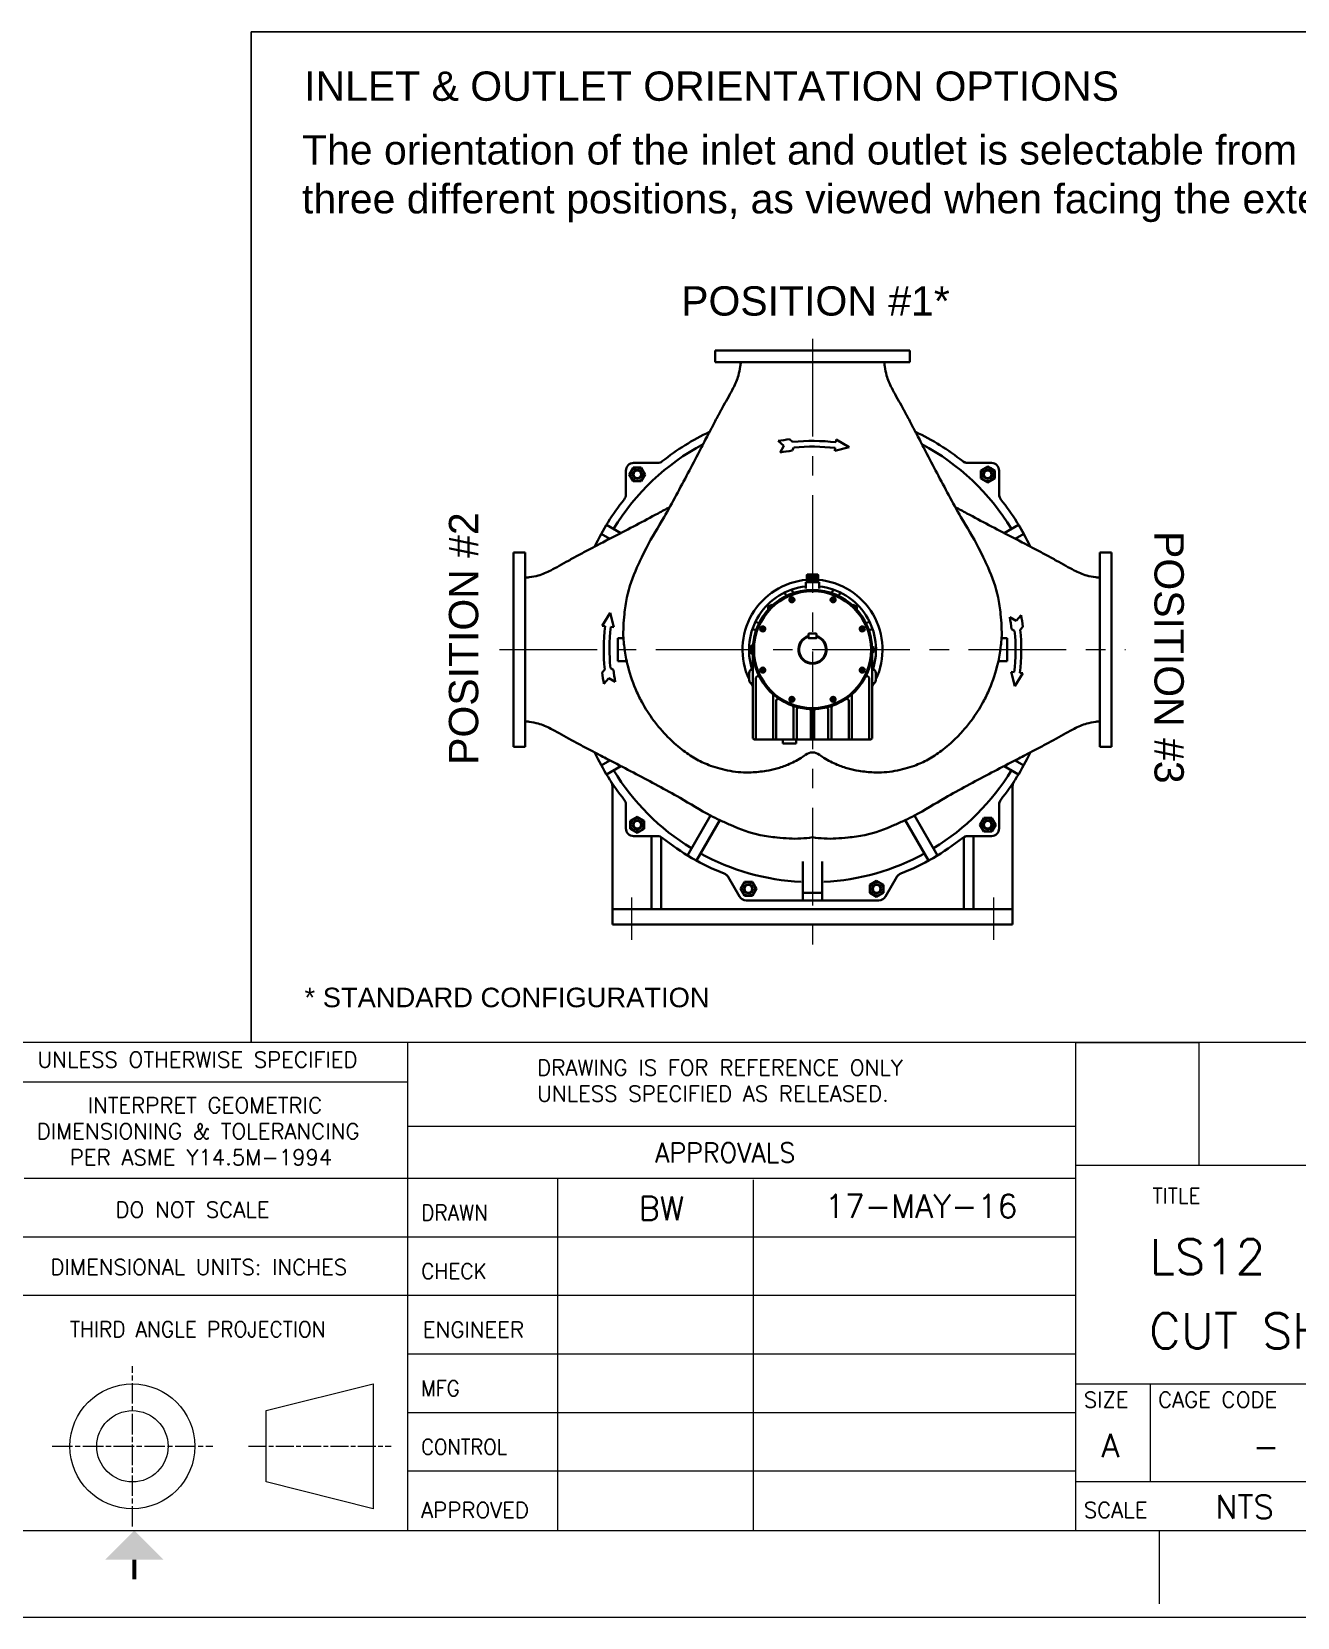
# Model space of a CAD drawing. Header units: inches. Extents: x 452 to 872, y 136 to 456.
# Drawn here: x 652.7 to 782.1, y 136.1 to 298.4 of the extents above; entities that cross this region are included whole.
import ezdxf
from ezdxf.enums import TextEntityAlignment as Align

# ---------------------------------------------------------------- set-up
doc = ezdxf.new("R2010")
doc.units = ezdxf.units.IN
doc.header["$MEASUREMENT"] = 0
doc.linetypes.add('CHAIN', pattern=[0.7087, 0.4724, -0.0591, 0.1181, -0.0591])
doc.linetypes.add('点画线', pattern=[16, 10, -2, 2, -2])
doc.layers.add('Title Block', color=7, linetype='Continuous')
doc.layers.add('TXT', color=7, linetype='Continuous')
doc.layers.add('中心线层', color=1, linetype='点画线', lineweight=18)
doc.layers.add('粗实线层', color=7, linetype='Continuous', lineweight=35)
doc.styles.add('ACANSTS', font='romans.shx', dxfattribs={"height": 1})
doc.styles.add('Roman', font='romans')
doc.styles.get("Standard").update_dxf_attribs({"font": 'arial.ttf'})

# ---------------------------------------------------------------- blocks, each defined once
blk = doc.blocks.new('LONE STAR BLOWER TITLE BLOCK (SIZE A)')
at = {"lineweight": 15}
for p, q in [((17.3, 2.6037), (17.3, 3.3125)), ((17.3, 3.3125), (18.0087, 3.3125)), ((18.0087, 2.6037), (18.0087, 3.3125)), ((18.0087, 2.6037), (17.3, 2.6037))]:
    blk.add_line(p, q, dxfattribs=at)
at = {"layer": 'Title Block', "lineweight": 15}
for p, q in [((23.125, 3.3125), (7.9451, 3.3125)), ((23.125, 3.3125), (9.0934, 3.3125)), ((13.4489, 3.3125), (13.4489, 0.5)), ((17.3, 0.5), (17.3, 3.3125)), ((13.4489, 3.0833), (7.9451, 3.0833)), ((17.3, 2.8291), (13.4489, 2.8291)), ((23.125, 2.6037), (17.3, 2.6037)), ((17.3, 2.5291), (11.2399, 2.5291)), ((14.316, 0.5), (14.316, 2.525)), ((15.4415, 0.4959), (15.4415, 2.5209)), ((17.3, 2.1916), (7.9451, 2.1916)), ((17.3, 1.8541), (7.9451, 1.8541)), ((17.3, 1.5166), (13.4489, 1.5166)), ((12.6353, 1.1911), (13.2521, 1.3453)), ((13.2521, 1.3453), (13.2521, 0.6257)), ((23.125, 1.3438), (17.3, 1.3438)), ((17.7275, 1.3438), (17.7275, 0.7813)), ((12.6353, 0.7799), (12.6353, 1.1911)), ((17.3, 1.1791), (13.4489, 1.1791)), ((17.3, 0.8416), (13.4489, 0.8416)), ((13.2521, 0.6257), (12.6353, 0.7799)), ((23.125, 0.7813), (17.3, 0.7813)), ((0.5, 0.5), (23.125, 0.5)), ((15.025, 0.5), (23.125, 0.5)), ((17.7812, 0.0781), (17.7812, 0.5)), ((0, 0), (23.625, 0))]:
    blk.add_line(p, q, dxfattribs=at)
at = {"layer": 'Title Block', "linetype": 'CHAIN', "lineweight": 15, "ltscale": 0.249886}
for p, q in [((11.8643, 0.5229), (11.8643, 1.4481)), ((11.4017, 0.9855), (12.3269, 0.9855))]:
    blk.add_line(p, q, dxfattribs=at)
at = {"layer": 'Title Block', "linetype": 'CHAIN', "lineweight": 15, "ltscale": 0.22211}
blk.add_line((12.5325, 0.9855), (13.3549, 0.9855), dxfattribs=at)
at = {"layer": 'Title Block', "lineweight": 15, "const_width": 0.0225}
blk.add_lwpolyline([(11.875, 0.2188), (11.875, 0.3313)], dxfattribs=at)
at = {"layer": 'Title Block', "lineweight": 15}
for radius in [0.3598, 0.2056]:
    blk.add_circle((11.8643, 0.9855), radius, dxfattribs=at)
blk.add_solid([(11.7063, 0.3313), (12.0437, 0.3313), (11.875, 0.5)], dxfattribs=at)
at = {"layer": 'Title Block', "lineweight": 15, "style": 'ACANSTS'}
for s, height, width, p in [('APPROVALS', 0.1125, 0.951562, (14.8753, 2.6211)), ('TITLE', 0.09, 0.942857, (17.7413, 2.384)), ('DRAWN', 0.09, 0.942857, (13.528, 2.2873)), ('THIRD ANGLE PROJECTION', 0.09, 0.942857, (11.5047, 1.6154))]:
    blk.add_text(s, height=height, dxfattribs=dict(at, width=width)).set_placement(p)
for s, width, p in [('CHECK', 0.942857, (13.528, 1.9948)), ('MFG', 0.90932, (13.528, 1.3198)), ('CONTROL', 0.90932, (13.528, 0.9823))]:
    blk.add_text(s, height=0.09, dxfattribs=dict(at, width=width)).set_placement(p, align=Align.MIDDLE_LEFT)
for s, p in [('ENGINEER', (13.5379, 1.658)), ('APPROVED', (13.528, 0.6176)), ('SCALE', (17.345, 0.6181))]:
    blk.add_text(s, height=0.09, dxfattribs=at).set_placement(p, align=Align.MIDDLE_LEFT)
for s, height, p in [('SIZE', 0.09, (17.345, 1.2088)), ('CAGE CODE', 0.09, (17.7725, 1.2088)), ('A', 0.135, (17.4466, 0.9229))]:
    blk.add_text(s, height=height, dxfattribs=at).set_placement(p)
at = {"layer": 'Title Block', "lineweight": 15, "char_height": 0.09, "attachment_point": 1, "style": 'Roman'}
for s, width, insert in [('UNLESS OTHERWISE SPECIFIED', 2.301064, (11.3178, 3.2585)), ('DRAWING IS FOR REFERENCE ONLY UNLESS SPECIFIED AS RELEASED.', 2.820992, (14.1964, 3.2128)), ('\\pi0.31689;INTERPRET GEOMETRIC \\P\\pi0.02332;DIMENSIONING & TOLERANCING \\P\\pi0.21404;PER ASME Y14.5M-1994', 2.125214, (11.2899, 2.9962)), ('DO NOT SCALE', 2.301064, (11.7668, 2.3946)), ('DIMENSIONAL UNITS: INCHES', 2.301064, (11.3926, 2.0633))]:
    blk.add_mtext_dynamic_manual_height_columns(s, width=width, gutter_width=1.25, heights=[0], dxfattribs=dict(at, insert=insert))
at = {"layer": 'Title Block', "lineweight": 15, "style": 'ACANSTS'}
for tag, p, height in [('DRAWN_BY', (14.3692, 2.2855), 0.135), ('DRAWN_DATE', (15.5145, 2.2938), 0.135), ('DRAWING_SUBTITLE', (17.5134, 1.9768), 0.2025), ('CHECKED_BY', (14.3914, 1.9397), 0.135), ('CHECK_DATE', (15.4958, 1.9404), 0.135), ('ENGINEER', (14.3854, 1.6081), 0.135), ('ENG_DATE', (15.4868, 1.6029), 0.135), ('DRAWING_SUBTITLE', (17.5109, 1.5494), 0.2025), ('MANUFACTURING', (14.3811, 1.2706), 0.135), ('MFG_DATE', (15.4879, 1.2695), 0.135), ('CONTROL', (14.3811, 0.9331), 0.135), ('CONTROL_DATE', (15.4879, 0.932), 0.135), ('CAGE_CODE', (17.7275, 0.9163), 0.135), ('MODEL_FILE_NAME', (8.2952, 0.6111), 0.135), ('APPROVED_BY', (14.3698, 0.5685), 0.135), ('APPROVAL_DATE', (15.4796, 0.5615), 0.135)]:
    blk.add_attdef(tag, p, '', height=height, dxfattribs=at)
at = {"layer": 'Title Block', "lineweight": 15, "style": 'Roman', "flags": 8}
for tag, height, p in [('DWG_NUMBER', 0.2812, (18.9096, 1.1474)), ('SCALE', 0.135, (17.9035, 0.7041)), ('SHEETNUMBER', 0.135, (21.2556, 0.7041)), ('TOTA_SHEETS', 0.135, (21.8939, 0.7016))]:
    blk.add_attdef(tag, text='', height=height, dxfattribs=at).set_placement(p, align=Align.TOP_LEFT)
at = {"layer": 'Title Block', "lineweight": 15, "style": 'ACANSTS'}
blk.add_attdef('REVISION', text='', height=0.135, dxfattribs=at).set_placement((22.8495, 0.8933), align=Align.CENTER)

msp = doc.modelspace()

# ---------------------------------------------------------------- linework, layer by layer
for p, q in [((675.119, 298.378), (675.119, 194.921)), ((862.929, 298.378), (675.119, 298.378)), ((725.193, 264.553), (725.167, 264.292)), ((739.876, 264.553), (725.193, 264.553)), ((725.193, 264.553), (725.193, 264.553)), ((739.902, 264.292), (739.876, 264.553)), ((739.876, 264.553), (739.876, 264.553)), ((724.902, 263.008), (724.815, 262.761)), ((724.973, 263.26), (724.902, 263.008)), ((725.03, 263.516), (724.973, 263.26)), ((725.077, 263.774), (725.03, 263.516)), ((725.122, 264.033), (725.077, 263.774)), ((725.167, 264.292), (725.122, 264.033)), ((739.948, 264.033), (739.902, 264.292)), ((739.992, 263.774), (739.948, 264.033)), ((740.04, 263.516), (739.992, 263.774)), ((740.097, 263.26), (740.04, 263.516)), ((740.168, 263.008), (740.097, 263.26)), ((740.254, 262.761), (740.168, 263.008)), ((724.126, 261.342), (724, 261.113)), ((724.251, 261.573), (724.126, 261.342)), ((724.373, 261.805), (724.251, 261.573)), ((724.493, 262.04), (724.373, 261.805)), ((724.608, 262.277), (724.493, 262.04)), ((724.716, 262.517), (724.608, 262.277)), ((724.815, 262.761), (724.716, 262.517)), ((740.353, 262.517), (740.254, 262.761)), ((740.462, 262.277), (740.353, 262.517)), ((740.577, 262.04), (740.462, 262.277)), ((740.696, 261.805), (740.577, 262.04)), ((740.819, 261.573), (740.696, 261.805)), ((740.943, 261.342), (740.819, 261.573)), ((741.07, 261.113), (740.943, 261.342)), ((723.234, 259.737), (723.108, 259.507)), ((723.36, 259.967), (723.234, 259.737)), ((723.488, 260.197), (723.36, 259.967)), ((723.616, 260.426), (723.488, 260.197)), ((723.744, 260.655), (723.616, 260.426)), ((723.873, 260.883), (723.744, 260.655)), ((724, 261.113), (723.873, 260.883)), ((741.197, 260.883), (741.07, 261.113)), ((741.325, 260.655), (741.197, 260.883)), ((741.454, 260.426), (741.325, 260.655)), ((741.582, 260.197), (741.454, 260.426)), ((741.709, 259.967), (741.582, 260.197)), ((741.836, 259.737), (741.709, 259.967)), ((741.962, 259.507), (741.836, 259.737)), ((722.364, 258.12), (722.242, 257.888)), ((722.487, 258.352), (722.364, 258.12)), ((722.61, 258.583), (722.487, 258.352)), ((722.734, 258.815), (722.61, 258.583)), ((722.858, 259.046), (722.734, 258.815)), ((722.983, 259.277), (722.858, 259.046)), ((723.108, 259.507), (722.983, 259.277)), ((742.087, 259.277), (741.962, 259.507)), ((742.212, 259.046), (742.087, 259.277)), ((742.336, 258.815), (742.212, 259.046)), ((742.459, 258.583), (742.336, 258.815)), ((742.583, 258.352), (742.459, 258.583)), ((742.705, 258.12), (742.583, 258.352)), ((742.828, 257.888), (742.705, 258.12)), ((720.136, 256.443), (720.022, 256.376)), ((720.25, 256.509), (720.136, 256.443)), ((720.364, 256.574), (720.25, 256.509)), ((720.479, 256.639), (720.364, 256.574)), ((720.593, 256.703), (720.479, 256.639)), ((720.709, 256.766), (720.593, 256.703)), ((720.824, 256.829), (720.709, 256.766)), ((720.94, 256.891), (720.824, 256.829)), ((721.056, 256.953), (720.94, 256.891)), ((721.173, 257.014), (721.056, 256.953)), ((721.29, 257.074), (721.173, 257.014)), ((721.407, 257.134), (721.29, 257.074)), ((721.525, 257.193), (721.407, 257.134)), ((721.642, 257.251), (721.525, 257.193)), ((721.761, 257.309), (721.642, 257.251)), ((721.879, 257.366), (721.761, 257.309)), ((721.998, 257.423), (721.879, 257.366)), ((722.12, 257.655), (721.998, 257.423)), ((721.998, 257.423), (721.998, 257.423)), ((722.242, 257.888), (722.12, 257.655)), ((742.95, 257.655), (742.828, 257.888)), ((743.072, 257.423), (742.95, 257.655)), ((743.243, 257.341), (743.072, 257.423)), ((743.072, 257.423), (743.072, 257.423)), ((743.414, 257.258), (743.243, 257.341)), ((743.585, 257.173), (743.414, 257.258)), ((743.755, 257.087), (743.585, 257.173)), ((743.924, 257), (743.755, 257.087)), ((744.092, 256.911), (743.924, 257)), ((744.26, 256.821), (744.092, 256.911)), ((744.427, 256.73), (744.26, 256.821)), ((744.593, 256.638), (744.427, 256.73)), ((744.759, 256.544), (744.593, 256.638)), ((744.923, 256.449), (744.759, 256.544)), ((745.087, 256.353), (744.923, 256.449)), ((719.46, 256.035), (719.349, 255.965)), ((719.572, 256.105), (719.46, 256.035)), ((719.684, 256.173), (719.572, 256.105)), ((719.796, 256.242), (719.684, 256.173)), ((719.909, 256.309), (719.796, 256.242)), ((720.022, 256.376), (719.909, 256.309)), ((745.251, 256.255), (745.087, 256.353)), ((745.413, 256.156), (745.251, 256.255)), ((745.575, 256.056), (745.413, 256.156)), ((745.736, 255.955), (745.575, 256.056)), ((745.897, 255.852), (745.736, 255.955)), ((746.056, 255.749), (745.897, 255.852)), ((746.215, 255.644), (746.056, 255.749)), ((746.373, 255.538), (746.215, 255.644)), ((746.53, 255.43), (746.373, 255.538)), ((746.686, 255.321), (746.53, 255.43)), ((746.841, 255.212), (746.686, 255.321)), ((746.996, 255.101), (746.841, 255.212)), ((747.149, 254.988), (746.996, 255.101)), ((747.302, 254.875), (747.149, 254.988)), ((747.454, 254.76), (747.302, 254.875)), ((747.605, 254.645), (747.454, 254.76)), ((747.755, 254.528), (747.605, 254.645)), ((747.904, 254.41), (747.755, 254.528)), ((748.395, 254.238), (747.904, 254.41)), ((747.904, 254.41), (747.918, 254.399)), ((748.395, 254.238), (747.904, 254.41)), ((747.918, 254.399), (747.932, 254.388)), ((747.932, 254.388), (747.947, 254.378)), ((747.947, 254.378), (747.961, 254.368)), ((747.961, 254.368), (747.976, 254.358)), ((747.976, 254.358), (747.991, 254.349)), ((747.991, 254.349), (748.006, 254.34)), ((748.006, 254.34), (748.022, 254.332)), ((748.022, 254.332), (748.038, 254.324)), ((748.038, 254.324), (748.053, 254.316)), ((748.053, 254.316), (748.069, 254.308)), ((748.069, 254.308), (748.086, 254.301)), ((748.086, 254.301), (748.102, 254.294)), ((748.102, 254.294), (748.118, 254.288)), ((748.118, 254.288), (748.135, 254.282)), ((748.135, 254.282), (748.152, 254.276)), ((748.152, 254.276), (748.169, 254.271)), ((748.169, 254.271), (748.186, 254.266)), ((748.186, 254.266), (748.203, 254.262)), ((748.203, 254.262), (748.22, 254.257)), ((748.22, 254.257), (748.237, 254.254)), ((748.237, 254.254), (748.255, 254.25)), ((748.255, 254.25), (748.272, 254.247)), ((748.272, 254.247), (748.289, 254.245)), ((748.289, 254.245), (748.307, 254.243)), ((748.307, 254.243), (748.325, 254.241)), ((748.325, 254.241), (748.342, 254.24)), ((748.342, 254.24), (748.36, 254.239)), ((748.36, 254.239), (748.377, 254.238)), ((748.377, 254.238), (748.395, 254.238)), ((750.842, 254.238), (748.395, 254.238)), ((750.883, 254.237), (750.842, 254.238)), ((750.842, 254.238), (750.842, 254.238)), ((750.924, 254.233), (750.883, 254.237)), ((750.965, 254.228), (750.924, 254.233)), ((751.006, 254.221), (750.965, 254.228)), ((751.046, 254.211), (751.006, 254.221)), ((751.085, 254.199), (751.046, 254.211)), ((751.124, 254.185), (751.085, 254.199)), ((751.162, 254.17), (751.124, 254.185)), ((751.199, 254.152), (751.162, 254.17)), ((751.236, 254.132), (751.199, 254.152)), ((751.271, 254.111), (751.236, 254.132)), ((751.305, 254.087), (751.271, 254.111)), ((751.337, 254.062), (751.305, 254.087)), ((751.369, 254.035), (751.337, 254.062)), ((751.399, 254.007), (751.369, 254.035)), ((751.427, 253.977), (751.399, 254.007)), ((751.454, 253.946), (751.427, 253.977)), ((751.479, 253.913), (751.454, 253.946)), ((751.502, 253.879), (751.479, 253.913)), ((751.524, 253.844), (751.502, 253.879)), ((751.543, 253.808), (751.524, 253.844)), ((751.561, 253.771), (751.543, 253.808)), ((751.577, 253.733), (751.561, 253.771)), ((751.591, 253.694), (751.577, 253.733)), ((751.602, 253.654), (751.591, 253.694)), ((751.612, 253.614), (751.602, 253.654)), ((751.62, 253.574), (751.612, 253.614)), ((751.625, 253.533), (751.62, 253.574)), ((751.628, 253.492), (751.625, 253.533)), ((751.629, 253.45), (751.628, 253.492)), ((751.629, 251.004), (751.629, 253.45)), ((751.629, 253.45), (751.629, 253.45)), ((751.801, 250.513), (751.629, 251.004)), ((751.629, 251.004), (751.629, 250.986)), ((751.801, 250.513), (751.629, 251.004)), ((751.629, 250.986), (751.63, 250.968)), ((751.63, 250.968), (751.631, 250.951)), ((751.631, 250.951), (751.632, 250.933)), ((751.632, 250.933), (751.634, 250.915)), ((751.634, 250.915), (751.636, 250.898)), ((751.636, 250.898), (751.639, 250.88)), ((751.639, 250.88), (751.642, 250.863)), ((751.642, 250.863), (751.645, 250.846)), ((751.645, 250.846), (751.649, 250.828)), ((751.649, 250.828), (751.653, 250.811)), ((751.653, 250.811), (751.658, 250.794)), ((751.658, 250.794), (751.663, 250.777)), ((751.663, 250.777), (751.668, 250.76)), ((751.668, 250.76), (751.673, 250.744)), ((751.673, 250.744), (751.68, 250.727)), ((751.68, 250.727), (751.686, 250.71)), ((751.686, 250.71), (751.693, 250.694)), ((751.693, 250.694), (751.7, 250.678)), ((751.7, 250.678), (751.707, 250.662)), ((751.707, 250.662), (751.715, 250.646)), ((751.715, 250.646), (751.723, 250.63)), ((751.723, 250.63), (751.732, 250.615)), ((751.732, 250.615), (751.741, 250.6)), ((751.741, 250.6), (751.75, 250.585)), ((751.75, 250.585), (751.76, 250.57)), ((751.76, 250.57), (751.769, 250.555)), ((751.769, 250.555), (751.78, 250.541)), ((751.78, 250.541), (751.79, 250.527)), ((751.79, 250.527), (751.801, 250.513)), ((751.867, 250.43), (751.801, 250.513)), ((751.932, 250.347), (751.867, 250.43)), ((751.997, 250.264), (751.932, 250.347)), ((752.061, 250.181), (751.997, 250.264)), ((752.125, 250.097), (752.061, 250.181)), ((752.189, 250.014), (752.125, 250.097)), ((752.252, 249.93), (752.189, 250.014)), ((752.315, 249.845), (752.252, 249.93)), ((752.378, 249.76), (752.315, 249.845)), ((752.44, 249.676), (752.378, 249.76)), ((752.502, 249.59), (752.44, 249.676)), ((752.564, 249.505), (752.502, 249.59)), ((752.625, 249.419), (752.564, 249.505)), ((752.686, 249.333), (752.625, 249.419)), ((752.746, 249.247), (752.686, 249.333)), ((752.806, 249.161), (752.746, 249.247)), ((752.866, 249.074), (752.806, 249.161)), ((752.925, 248.987), (752.866, 249.074)), ((752.984, 248.9), (752.925, 248.987)), ((753.043, 248.812), (752.984, 248.9)), ((753.101, 248.724), (753.043, 248.812)), ((753.159, 248.636), (753.101, 248.724)), ((753.216, 248.548), (753.159, 248.636)), ((753.273, 248.46), (753.216, 248.548)), ((753.33, 248.371), (753.273, 248.46)), ((753.386, 248.282), (753.33, 248.371)), ((753.442, 248.193), (753.386, 248.282)), ((753.498, 248.103), (753.442, 248.193)), ((753.553, 248.013), (753.498, 248.103)), ((753.608, 247.924), (753.553, 248.013)), ((753.626, 247.893), (753.608, 247.924)), ((753.608, 247.924), (753.608, 247.924)), ((753.645, 247.863), (753.626, 247.893)), ((753.663, 247.832), (753.645, 247.863)), ((753.681, 247.802), (753.663, 247.832)), ((753.699, 247.772), (753.681, 247.802)), ((753.717, 247.741), (753.699, 247.772)), ((753.735, 247.711), (753.717, 247.741)), ((753.753, 247.68), (753.735, 247.711)), ((753.771, 247.65), (753.753, 247.68)), ((753.789, 247.619), (753.771, 247.65)), ((753.807, 247.589), (753.789, 247.619)), ((753.825, 247.558), (753.807, 247.589)), ((753.843, 247.527), (753.825, 247.558)), ((753.861, 247.497), (753.843, 247.527)), ((753.879, 247.466), (753.861, 247.497)), ((753.896, 247.435), (753.879, 247.466)), ((753.914, 247.405), (753.896, 247.435)), ((753.932, 247.374), (753.914, 247.405)), ((753.949, 247.343), (753.932, 247.374)), ((753.967, 247.312), (753.949, 247.343)), ((753.984, 247.282), (753.967, 247.312)), ((754.001, 247.251), (753.984, 247.282)), ((754.019, 247.22), (754.001, 247.251)), ((754.036, 247.189), (754.019, 247.22)), ((754.054, 247.158), (754.036, 247.189)), ((754.071, 247.127), (754.054, 247.158)), ((754.088, 247.096), (754.071, 247.127)), ((754.105, 247.065), (754.088, 247.096)), ((754.122, 247.034), (754.105, 247.065)), ((754.139, 247.003), (754.122, 247.034)), ((754.189, 246.911), (754.139, 247.003)), ((754.139, 247.003), (754.139, 247.003)), ((754.239, 246.819), (754.189, 246.911)), ((754.289, 246.727), (754.239, 246.819)), ((754.338, 246.634), (754.289, 246.727)), ((754.386, 246.542), (754.338, 246.634)), ((754.434, 246.449), (754.386, 246.542)), ((754.482, 246.356), (754.434, 246.449)), ((754.529, 246.263), (754.482, 246.356)), ((754.576, 246.169), (754.529, 246.263)), ((754.623, 246.076), (754.576, 246.169)), ((754.669, 245.982), (754.623, 246.076)), ((754.715, 245.888), (754.669, 245.982)), ((754.76, 245.793), (754.715, 245.888)), ((754.805, 245.699), (754.76, 245.793)), ((703.125, 242.485), (703.125, 227.802)), ((761.944, 227.802), (761.944, 242.485)), ((710.635, 223.838), (710.683, 223.745)), ((711.933, 221.616), (712.062, 221.184)), ((711.933, 221.616), (712.062, 221.184)), ((712.062, 221.184), (712.062, 208.568)), ((753.007, 221.184), (753.136, 221.616)), ((753.007, 221.184), (753.136, 221.616)), ((753.007, 208.568), (753.007, 221.184)), ((751.801, 219.774), (751.629, 219.283)), ((751.801, 219.774), (751.629, 219.283)), ((751.629, 219.301), (751.63, 219.318)), ((751.629, 219.283), (751.629, 219.301)), ((751.629, 219.283), (751.629, 216.836)), ((751.63, 219.318), (751.631, 219.336)), ((751.631, 219.336), (751.632, 219.353)), ((751.632, 219.353), (751.634, 219.371)), ((751.634, 219.371), (751.636, 219.389)), ((751.636, 219.389), (751.639, 219.406)), ((751.639, 219.406), (751.642, 219.424)), ((751.642, 219.424), (751.645, 219.441)), ((751.645, 219.441), (751.649, 219.458)), ((751.649, 219.458), (751.653, 219.475)), ((751.653, 219.475), (751.658, 219.492)), ((751.658, 219.492), (751.663, 219.509)), ((751.663, 219.509), (751.668, 219.526)), ((751.668, 219.526), (751.673, 219.543)), ((751.673, 219.543), (751.68, 219.56)), ((751.68, 219.56), (751.686, 219.576)), ((751.686, 219.576), (751.693, 219.592)), ((751.693, 219.592), (751.7, 219.609)), ((751.7, 219.609), (751.707, 219.625)), ((751.707, 219.625), (751.715, 219.64)), ((751.715, 219.64), (751.723, 219.656)), ((751.723, 219.656), (751.732, 219.672)), ((751.732, 219.672), (751.741, 219.687)), ((751.741, 219.687), (751.75, 219.702)), ((751.75, 219.702), (751.76, 219.717)), ((751.76, 219.717), (751.769, 219.731)), ((751.769, 219.731), (751.78, 219.746)), ((751.78, 219.746), (751.79, 219.76)), ((751.79, 219.76), (751.801, 219.774)), ((748.395, 216.049), (747.904, 215.877)), ((748.395, 216.049), (747.904, 215.877)), ((750.842, 216.049), (748.395, 216.049)), ((721.634, 213.039), (721.696, 213.009)), ((721.696, 213.009), (721.757, 212.979)), ((721.757, 212.979), (721.819, 212.949)), ((721.819, 212.949), (721.881, 212.919)), ((721.881, 212.919), (721.943, 212.89)), ((721.943, 212.89), (722.005, 212.86)), ((722.005, 212.86), (722.067, 212.831)), ((722.067, 212.831), (722.129, 212.802)), ((722.129, 212.802), (722.191, 212.773)), ((722.191, 212.773), (722.253, 212.745)), ((722.253, 212.745), (722.315, 212.716)), ((722.315, 212.716), (722.378, 212.688)), ((722.378, 212.688), (722.44, 212.66)), ((722.44, 212.66), (722.503, 212.632)), ((722.503, 212.632), (722.566, 212.604)), ((722.566, 212.604), (722.628, 212.576)), ((722.628, 212.576), (722.691, 212.549)), ((722.691, 212.549), (722.754, 212.521)), ((722.754, 212.521), (722.817, 212.494)), ((722.817, 212.494), (722.88, 212.467)), ((722.88, 212.467), (722.943, 212.441)), ((722.943, 212.441), (723.006, 212.414)), ((723.006, 212.414), (723.07, 212.388)), ((723.07, 212.388), (723.133, 212.361)), ((723.133, 212.361), (723.196, 212.335)), ((723.196, 212.335), (723.26, 212.309)), ((723.26, 212.309), (723.323, 212.284)), ((723.323, 212.284), (723.387, 212.258)), ((723.387, 212.258), (723.451, 212.233)), ((723.451, 212.233), (723.514, 212.208)), ((723.514, 212.208), (723.908, 211.869)), ((723.531, 212.201), (723.514, 212.208)), ((723.514, 212.208), (723.908, 211.869)), ((723.547, 212.194), (723.531, 212.201)), ((723.563, 212.187), (723.547, 212.194)), ((723.579, 212.179), (723.563, 212.187)), ((723.595, 212.171), (723.579, 212.179)), ((723.61, 212.162), (723.595, 212.171)), ((723.625, 212.154), (723.61, 212.162)), ((723.641, 212.144), (723.625, 212.154)), ((723.655, 212.135), (723.641, 212.144)), ((723.67, 212.125), (723.655, 212.135)), ((723.685, 212.115), (723.67, 212.125)), ((723.699, 212.105), (723.685, 212.115)), ((723.713, 212.094), (723.699, 212.105)), ((723.727, 212.083), (723.713, 212.094)), ((723.74, 212.072), (723.727, 212.083)), ((723.753, 212.06), (723.74, 212.072)), ((723.766, 212.048), (723.753, 212.06)), ((723.779, 212.036), (723.766, 212.048)), ((723.791, 212.023), (723.779, 212.036)), ((723.804, 212.01), (723.791, 212.023)), ((723.815, 211.997), (723.804, 212.01)), ((723.827, 211.984), (723.815, 211.997)), ((723.838, 211.97), (723.827, 211.984)), ((723.849, 211.956), (723.838, 211.97)), ((723.86, 211.942), (723.849, 211.956)), ((723.87, 211.928), (723.86, 211.942)), ((723.88, 211.914), (723.87, 211.928)), ((723.89, 211.899), (723.88, 211.914)), ((723.899, 211.884), (723.89, 211.899)), ((723.908, 211.869), (723.899, 211.884)), ((723.908, 211.869), (725.063, 209.868)), ((740.006, 209.868), (741.161, 211.869)), ((741.161, 211.869), (741.555, 212.208)), ((741.161, 211.869), (741.555, 212.208)), ((725.063, 209.868), (725.063, 209.868)), ((725.063, 209.868), (725.078, 209.844)), ((725.078, 209.844), (725.093, 209.821)), ((725.093, 209.821), (725.108, 209.799)), ((725.108, 209.799), (725.125, 209.777)), ((725.125, 209.777), (725.142, 209.755)), ((725.142, 209.755), (725.16, 209.734)), ((725.16, 209.734), (725.179, 209.714)), ((725.179, 209.714), (725.198, 209.695)), ((725.198, 209.695), (725.218, 209.676)), ((725.218, 209.676), (725.239, 209.658)), ((725.239, 209.658), (725.261, 209.641)), ((725.261, 209.641), (725.282, 209.624)), ((725.282, 209.624), (725.305, 209.609)), ((725.305, 209.609), (725.328, 209.594)), ((725.328, 209.594), (725.352, 209.579)), ((725.352, 209.579), (725.376, 209.566)), ((725.376, 209.566), (725.4, 209.554)), ((725.4, 209.554), (725.425, 209.542)), ((725.425, 209.542), (725.45, 209.531)), ((725.45, 209.531), (725.476, 209.521)), ((725.476, 209.521), (725.502, 209.513)), ((725.502, 209.513), (725.528, 209.504)), ((725.528, 209.504), (725.555, 209.497)), ((725.555, 209.497), (725.582, 209.491)), ((725.582, 209.491), (725.609, 209.486)), ((725.609, 209.486), (725.636, 209.482)), ((725.636, 209.482), (725.663, 209.478)), ((725.663, 209.478), (725.69, 209.476)), ((725.69, 209.476), (725.718, 209.474)), ((725.718, 209.474), (725.745, 209.474)), ((725.745, 209.474), (725.745, 209.474)), ((725.745, 209.474), (731.551, 209.474)), ((731.551, 209.474), (731.551, 209.474)), ((731.551, 209.474), (733.519, 209.474)), ((733.519, 209.474), (733.519, 209.474)), ((733.519, 209.474), (739.324, 209.474)), ((739.324, 209.474), (739.324, 209.474)), ((739.324, 209.474), (739.352, 209.474)), ((739.352, 209.474), (739.379, 209.476)), ((739.379, 209.476), (739.407, 209.478)), ((739.407, 209.478), (739.434, 209.482)), ((739.434, 209.482), (739.461, 209.486)), ((739.461, 209.486), (739.488, 209.491)), ((739.488, 209.491), (739.515, 209.497)), ((739.515, 209.497), (739.541, 209.504)), ((739.541, 209.504), (739.568, 209.513)), ((739.568, 209.513), (739.594, 209.521)), ((739.594, 209.521), (739.619, 209.531)), ((739.619, 209.531), (739.645, 209.542)), ((739.645, 209.542), (739.669, 209.554)), ((739.669, 209.554), (739.694, 209.566)), ((739.694, 209.566), (739.718, 209.579)), ((739.718, 209.579), (739.742, 209.594)), ((739.742, 209.594), (739.765, 209.609)), ((739.765, 209.609), (739.787, 209.624)), ((739.787, 209.624), (739.809, 209.641)), ((739.809, 209.641), (739.83, 209.658)), ((739.83, 209.658), (739.851, 209.676)), ((739.851, 209.676), (739.871, 209.695)), ((739.871, 209.695), (739.891, 209.714)), ((739.891, 209.714), (739.909, 209.734)), ((739.909, 209.734), (739.927, 209.755)), ((739.927, 209.755), (739.945, 209.777)), ((739.945, 209.777), (739.961, 209.799)), ((739.961, 209.799), (739.977, 209.821)), ((739.977, 209.821), (739.992, 209.844)), ((739.992, 209.844), (740.006, 209.868)), ((740.006, 209.868), (740.006, 209.868)), ((753.007, 206.994), (753.007, 208.568)), ((753.007, 208.568), (753.007, 208.568)), ((746.905, 206.994), (746.905, 206.994)), ((746.905, 206.994), (751.039, 206.994)), ((751.039, 206.994), (751.039, 206.994)), ((751.039, 206.994), (753.007, 206.994)), ((753.007, 206.994), (753.007, 206.994))]:
    msp.add_line(p, q)
at = {"layer": '中心线层'}
for p, q in [((732.535, 266.948), (732.535, 203.339)), ((700.501, 235.143), (764.569, 235.143)), ((714.031, 209.75), (714.031, 205.419)), ((751.039, 209.75), (751.039, 205.419))]:
    msp.add_line(p, q, dxfattribs=at)
at = {"layer": '粗实线层'}
for p, q in [((722.594, 264.553), (722.594, 265.734)), ((722.594, 265.734), (742.476, 265.734)), ((742.476, 264.553), (722.594, 264.553)), ((742.476, 264.553), (742.476, 265.734)), ((729.605, 255.987), (729.013, 256.489)), ((730.194, 256.661), (730.504, 256.398)), ((734.918, 256.359), (734.954, 256.652)), ((734.954, 256.652), (736.291, 255.844)), ((729.218, 255.326), (729.605, 255.987)), ((730.635, 255.818), (730.451, 255.502)), ((736.291, 255.844), (734.813, 255.479)), ((734.813, 255.479), (734.848, 255.772)), ((713.44, 251.004), (713.44, 253.45)), ((714.197, 253.78), (713.788, 253.071)), ((715.016, 253.78), (714.197, 253.78)), ((714.228, 254.238), (716.674, 254.238)), ((715.425, 253.071), (715.016, 253.78)), ((748.395, 254.238), (750.842, 254.238)), ((750.463, 253.89), (749.754, 253.481)), ((749.754, 253.481), (749.754, 252.662)), ((751.172, 253.481), (750.463, 253.89)), ((751.172, 252.662), (751.172, 253.481)), ((751.629, 253.45), (751.629, 251.004)), ((713.788, 253.071), (714.197, 252.363)), ((714.197, 252.363), (715.016, 252.363)), ((715.016, 252.363), (715.425, 253.071)), ((749.754, 252.662), (750.463, 252.253)), ((750.463, 252.253), (751.172, 252.662)), ((711.818, 246.49), (710.93, 247.003)), ((711.462, 247.924), (712.939, 247.071)), ((752.131, 247.071), (753.608, 247.924)), ((753.251, 246.49), (754.139, 247.003)), ((703.125, 245.084), (701.944, 245.084)), ((701.944, 225.202), (701.944, 245.084)), ((703.125, 245.084), (703.125, 225.202)), ((761.944, 245.084), (763.125, 245.084)), ((761.944, 225.202), (761.944, 245.084)), ((763.125, 245.084), (763.125, 225.202)), ((731.846, 242.033), (731.846, 241.38)), ((731.846, 242.033), (733.224, 242.033)), ((732.003, 242.82), (731.944, 242.761)), ((731.944, 242.19), (731.944, 242.761)), ((731.944, 242.761), (731.952, 242.761)), ((731.944, 242.19), (733.125, 242.19)), ((731.944, 242.033), (731.944, 242.151)), ((731.944, 242.151), (733.125, 242.151)), ((731.972, 242.781), (731.952, 242.761)), ((731.952, 242.19), (731.952, 242.761)), ((731.972, 242.781), (731.972, 242.19)), ((731.972, 242.781), (732.068, 242.781)), ((731.984, 242.151), (731.984, 242.19)), ((732.003, 242.82), (733.066, 242.82)), ((732.053, 242.761), (732.068, 242.781)), ((732.053, 242.19), (732.053, 242.761)), ((732.053, 242.761), (732.193, 242.761)), ((732.207, 242.781), (732.193, 242.761)), ((732.193, 242.19), (732.193, 242.761)), ((732.207, 242.781), (732.207, 242.19)), ((732.207, 242.781), (732.436, 242.781)), ((732.436, 242.19), (732.436, 242.781)), ((732.436, 242.761), (732.633, 242.761)), ((732.633, 242.19), (732.633, 242.781)), ((732.633, 242.781), (732.863, 242.781)), ((732.863, 242.781), (732.863, 242.19)), ((732.877, 242.761), (732.863, 242.781)), ((732.877, 242.19), (732.877, 242.761)), ((732.877, 242.761), (733.016, 242.761)), ((733.002, 242.781), (733.016, 242.761)), ((733.002, 242.781), (733.097, 242.781)), ((733.016, 242.19), (733.016, 242.761)), ((733.066, 242.82), (733.125, 242.761)), ((733.086, 242.151), (733.086, 242.19)), ((733.097, 242.781), (733.097, 242.19)), ((733.117, 242.761), (733.097, 242.781)), ((733.117, 242.19), (733.117, 242.761)), ((733.117, 242.761), (733.125, 242.761)), ((733.125, 242.19), (733.125, 242.761)), ((733.125, 242.033), (733.125, 242.151)), ((733.224, 242.033), (733.224, 241.38)), ((729.845, 240.609), (729.69, 240.983)), ((730.426, 240.371), (730.309, 240.303)), ((730.309, 240.303), (730.309, 240.168)), ((730.573, 240.908), (730.417, 241.284)), ((730.542, 240.303), (730.426, 240.371)), ((730.542, 240.168), (730.542, 240.303)), ((734.496, 240.908), (734.652, 241.284)), ((734.644, 240.371), (734.527, 240.303)), ((734.527, 240.303), (734.527, 240.168)), ((734.761, 240.303), (734.644, 240.371)), ((734.761, 240.168), (734.761, 240.303)), ((735.225, 240.609), (735.38, 240.983)), ((711.026, 237.562), (711.834, 238.899)), ((711.834, 238.899), (712.199, 237.421)), ((728.005, 239.524), (728.359, 239.728)), ((728.005, 239.221), (728.005, 239.524)), ((728.359, 239.728), (728.456, 239.672)), ((730.309, 240.168), (730.426, 240.1)), ((730.426, 240.1), (730.542, 240.168)), ((734.527, 240.168), (734.644, 240.1)), ((734.644, 240.1), (734.761, 240.168)), ((736.614, 239.672), (736.711, 239.728)), ((736.711, 239.728), (737.065, 239.524)), ((737.065, 239.524), (737.065, 239.221)), ((753.379, 238.073), (753.88, 238.665)), ((711.319, 237.527), (711.026, 237.562)), ((712.199, 237.421), (711.906, 237.456)), ((726.766, 237.107), (726.394, 237.261)), ((727.068, 237.834), (726.695, 237.988)), ((727.443, 237.388), (727.326, 237.32)), ((727.326, 237.32), (727.326, 237.185)), ((727.326, 237.185), (727.443, 237.117)), ((727.559, 237.32), (727.443, 237.388)), ((727.443, 237.117), (727.559, 237.185)), ((727.559, 237.185), (727.559, 237.32)), ((737.627, 237.388), (737.51, 237.32)), ((737.51, 237.32), (737.51, 237.185)), ((737.51, 237.185), (737.627, 237.117)), ((737.744, 237.32), (737.627, 237.388)), ((737.627, 237.117), (737.744, 237.185)), ((737.744, 237.185), (737.744, 237.32)), ((738.001, 237.834), (738.375, 237.988)), ((738.304, 237.107), (738.676, 237.261)), ((752.717, 238.46), (753.379, 238.073)), ((753.209, 237.043), (752.893, 237.227)), ((754.053, 237.484), (753.79, 237.174)), ((712.614, 236.324), (712.614, 233.962)), ((713.194, 236.324), (712.614, 236.324)), ((726.275, 235.348), (726.45, 235.449)), ((726.275, 234.939), (726.275, 235.348)), ((732.173, 236.777), (732.141, 236.746)), ((732.141, 236.746), (732.141, 236.336)), ((732.141, 236.324), (732.141, 236.525)), ((732.141, 236.336), (732.173, 236.305)), ((732.141, 236.324), (732.153, 236.324)), ((732.909, 236.305), (732.161, 236.305)), ((732.897, 236.777), (732.173, 236.777)), ((732.897, 236.305), (732.173, 236.305)), ((732.928, 236.746), (732.897, 236.777)), ((732.897, 236.305), (732.928, 236.336)), ((732.928, 236.746), (732.928, 236.336)), ((732.928, 236.464), (732.928, 236.324)), ((738.619, 235.449), (738.795, 235.348)), ((738.795, 235.348), (738.795, 234.939)), ((752.456, 236.324), (751.875, 236.324)), ((752.456, 233.962), (752.456, 236.324)), ((712.614, 233.962), (713.524, 233.962)), ((726.432, 234.848), (726.275, 234.939)), ((726.432, 226.128), (726.432, 235.143)), ((738.637, 235.143), (738.637, 226.128)), ((738.795, 234.939), (738.637, 234.848)), ((751.545, 233.962), (752.456, 233.962)), ((711.017, 232.802), (711.28, 233.112)), ((711.691, 232.213), (711.189, 231.622)), ((712.352, 231.827), (711.691, 232.213)), ((711.86, 233.244), (712.176, 233.059)), ((726.185, 233.076), (726.432, 233.076)), ((726.747, 232.241), (726.747, 226.017)), ((727.443, 233.169), (727.326, 233.101)), ((727.326, 233.101), (727.326, 232.966)), ((727.326, 232.966), (727.443, 232.899)), ((727.559, 233.101), (727.443, 233.169)), ((727.443, 232.899), (727.559, 232.966)), ((727.559, 232.966), (727.559, 233.101)), ((737.627, 233.169), (737.51, 233.101)), ((737.51, 233.101), (737.51, 232.966)), ((737.51, 232.966), (737.627, 232.899)), ((737.744, 233.101), (737.627, 233.169)), ((737.627, 232.899), (737.744, 232.966)), ((737.744, 232.966), (737.744, 233.101)), ((738.322, 226.017), (738.322, 232.241)), ((738.884, 233.076), (738.637, 233.076)), ((752.871, 232.865), (753.164, 232.83)), ((753.236, 231.387), (752.871, 232.865)), ((754.043, 232.724), (753.236, 231.387)), ((753.75, 232.76), (754.043, 232.724)), ((726.185, 231.698), (726.432, 231.698)), ((728.519, 226.017), (728.519, 230.46)), ((736.551, 230.46), (736.551, 226.017)), ((738.884, 231.698), (738.637, 231.698)), ((728.834, 229.909), (728.834, 226.017)), ((730.426, 230.186), (730.309, 230.119)), ((730.309, 230.119), (730.309, 229.983)), ((730.309, 229.983), (730.426, 229.916)), ((730.542, 230.119), (730.426, 230.186)), ((730.426, 229.916), (730.542, 229.983)), ((730.542, 229.983), (730.542, 230.119)), ((730.606, 229.214), (730.606, 226.017)), ((730.921, 229.006), (730.921, 226.017)), ((732.377, 226.017), (732.377, 228.854)), ((732.692, 228.854), (732.692, 226.017)), ((734.149, 226.017), (734.149, 229.006)), ((734.464, 229.214), (734.464, 226.017)), ((734.644, 230.186), (734.527, 230.119)), ((734.527, 230.119), (734.527, 229.983)), ((734.527, 229.983), (734.644, 229.916)), ((734.761, 230.119), (734.644, 230.186)), ((734.644, 229.916), (734.761, 229.983)), ((734.761, 229.983), (734.761, 230.119)), ((736.236, 226.017), (736.236, 229.909)), ((726.629, 225.931), (738.44, 225.931)), ((729.484, 225.931), (729.484, 225.537)), ((729.484, 225.931), (729.484, 225.537)), ((730.862, 225.931), (730.862, 225.537)), ((730.862, 225.931), (730.862, 225.537)), ((703.125, 225.202), (701.944, 225.202)), ((730.862, 225.537), (729.484, 225.537)), ((761.944, 225.202), (763.125, 225.202)), ((711.818, 223.796), (710.93, 223.284)), ((712.939, 223.216), (711.462, 222.363)), ((752.131, 223.216), (753.608, 222.363)), ((753.251, 223.796), (754.139, 223.284)), ((712.062, 206.994), (712.062, 221.184)), ((753.007, 206.994), (753.007, 221.184)), ((713.44, 219.283), (713.44, 216.836)), ((751.629, 216.836), (751.629, 219.283)), ((714.607, 218.033), (713.898, 217.624)), ((713.898, 217.624), (713.898, 216.806)), ((715.315, 217.624), (714.607, 218.033)), ((715.315, 216.806), (715.315, 217.624)), ((722.091, 218.164), (719.734, 214.082)), ((723.047, 217.694), (720.654, 213.55)), ((744.415, 213.55), (742.023, 217.694)), ((745.335, 214.082), (742.978, 218.164)), ((750.054, 217.924), (749.645, 217.215)), ((750.872, 217.924), (750.054, 217.924)), ((751.281, 217.215), (750.872, 217.924)), ((713.898, 216.806), (714.607, 216.397)), ((714.228, 216.049), (716.674, 216.049)), ((714.607, 216.397), (715.315, 216.806)), ((716.062, 208.568), (716.062, 216.049)), ((717.062, 208.568), (717.062, 215.947)), ((748.007, 208.568), (748.007, 215.947)), ((748.395, 216.049), (750.842, 216.049)), ((749.007, 208.568), (749.007, 216.049)), ((749.645, 217.215), (750.054, 216.506)), ((750.054, 216.506), (750.872, 216.506)), ((750.872, 216.506), (751.281, 217.215)), ((731.551, 209.474), (731.551, 213.453)), ((733.519, 209.474), (733.519, 213.453)), ((725.063, 209.868), (723.908, 211.869)), ((725.563, 211.362), (725.154, 210.653)), ((726.382, 211.362), (725.563, 211.362)), ((726.791, 210.653), (726.382, 211.362)), ((739.097, 211.471), (738.388, 211.062)), ((738.388, 211.062), (738.388, 210.244)), ((739.806, 211.062), (739.097, 211.471)), ((739.806, 210.244), (739.806, 211.062)), ((741.161, 211.869), (740.006, 209.868)), ((725.154, 210.653), (725.563, 209.944)), ((725.563, 209.944), (726.382, 209.944)), ((725.745, 209.474), (739.324, 209.474)), ((726.382, 209.944), (726.791, 210.653)), ((731.551, 210.261), (733.519, 210.261)), ((738.388, 210.244), (739.097, 209.835)), ((739.097, 209.835), (739.806, 210.244)), ((753.007, 208.568), (712.062, 208.568)), ((712.062, 206.994), (753.007, 206.994))]:
    msp.add_line(p, q, dxfattribs=at)
for centre, radius in [((714.607, 253.071), 0.709), ((714.607, 253.071), 0.472), ((714.607, 253.071), 0.394), ((750.463, 253.071), 0.709), ((750.463, 253.071), 0.472), ((750.463, 253.071), 0.394), ((732.535, 235.143), 6.102), ((732.535, 235.143), 5.984), ((730.426, 240.236), 0.256), ((730.426, 240.236), 0.244), ((730.426, 240.236), 0.135), ((734.644, 240.236), 0.256), ((734.644, 240.236), 0.244), ((734.644, 240.236), 0.135), ((727.443, 237.253), 0.256), ((727.443, 237.253), 0.244), ((727.443, 237.253), 0.135), ((737.627, 237.253), 0.256), ((737.627, 237.253), 0.244), ((737.627, 237.253), 0.135), ((727.443, 233.034), 0.256), ((727.443, 233.034), 0.244), ((727.443, 233.034), 0.135), ((737.627, 233.034), 0.256), ((737.627, 233.034), 0.244), ((737.627, 233.034), 0.135), ((730.426, 230.051), 0.256), ((730.426, 230.051), 0.244), ((730.426, 230.051), 0.135), ((734.644, 230.051), 0.256), ((734.644, 230.051), 0.244), ((734.644, 230.051), 0.135), ((714.607, 217.215), 0.709), ((714.607, 217.215), 0.472), ((714.607, 217.215), 0.394), ((750.463, 217.215), 0.709), ((750.463, 217.215), 0.472), ((750.463, 217.215), 0.394), ((725.973, 210.653), 0.709), ((725.973, 210.653), 0.472), ((725.973, 210.653), 0.394), ((739.097, 210.653), 0.709), ((739.097, 210.653), 0.472), ((739.097, 210.653), 0.394)]:
    msp.add_circle(centre, radius, dxfattribs=at)
for centre, radius, start, end in [((732.535, 235.143), 24.646, 115.31129, 128.58041), ((732.534, 236.521), 20.276, 96.62885, 100), ((732.534, 236.521), 19.98, 83.14637, 95.83202), ((732.535, 235.143), 24.646, 51.41959, 64.68872), ((732.535, 235.143), 23.805, 118.0571, 148.72067), ((732.534, 236.521), 19.094, 96.26456, 100), ((732.534, 236.521), 19.39, 83.14637, 95.62012), ((732.535, 235.143), 23.805, 31.27933, 61.94292), ((714.228, 253.45), 0.787, 90, 180), ((714.607, 253.071), 0.719, 141.35808, 158.80397), ((714.607, 253.071), 0.413, 15, 315), ((716.674, 255.025), 0.787, 270, 308.58041), ((748.395, 255.025), 0.787, 231.41965, 269.99998), ((750.463, 253.071), 0.413, 285, 225), ((750.463, 253.071), 0.719, 51.35808, 68.80397), ((750.842, 253.45), 0.787, 0, 90), ((732.535, 235.143), 24.646, 141.41959, 154.68873), ((712.653, 251.004), 0.787, 321.41962, 359.99999), ((752.417, 251.004), 0.787, 179.99999, 218.58045), ((732.535, 235.143), 24.646, 25.31129, 38.58041), ((732.535, 235.143), 24.646, 28.76086, 31.23555), ((732.535, 235.143), 23.805, 151.27933, 151.94292), ((732.535, 235.143), 23.805, 28.0571, 28.72067), ((732.535, 235.143), 7.162, 94.79577, 205.16914), ((732.535, 235.143), 7.162, 334.8309, 85.20424), ((732.535, 235.143), 6.496, 96.08994, 198.55912), ((732.535, 235.143), 6.496, 341.44088, 83.91006), ((728.359, 239.319), 0.354, 75.82549, 194.00532), ((736.711, 239.319), 0.354, 345.99488, 104.17483), ((733.913, 235.144), 20.276, 6.62885, 10), ((731.157, 235.143), 19.98, 173.14637, 185.83202), ((731.157, 235.143), 19.39, 173.14637, 185.62012), ((733.913, 235.144), 19.094, 6.26456, 10), ((733.913, 235.144), 19.39, 353.14637, 5.62012), ((733.913, 235.144), 19.98, 353.14637, 5.83202), ((726.629, 235.143), 0.512, 110.28159, 247.17437), ((726.629, 235.143), 0.472, 112.01016, 245.37304), ((726.629, 235.143), 0.354, 120.32848, 236.13105), ((726.629, 235.143), 0.362, 119.61734, 131.46832), ((732.535, 235.143), 1.449, 105.88253, 74.0958), ((732.535, 235.143), 1.437, 105.9008, 74.0992), ((732.535, 235.143), 1.378, 106.60155, 73.39845), ((732.161, 236.324), 0.0197, 180, 270), ((732.909, 236.324), 0.0197, 270, 0), ((738.44, 235.143), 0.354, 303.86814, 59.67141), ((726.629, 235.143), 0.362, 168.22756, 191.72862), ((726.629, 235.143), 0.362, 228.67323, 236.99766), ((731.157, 235.143), 20.276, 186.62885, 190), ((731.157, 235.143), 19.094, 186.26456, 190), ((728.21, 232.387), 2.165, 162.20841, 197.79159), ((726.185, 233.037), 0.0394, 90, 162.20841), ((726.944, 232.241), 0.197, 27.43929, 179.99997), ((738.125, 232.241), 0.197, 0.00003, 152.56071), ((738.884, 233.037), 0.0394, 17.79159, 90), ((736.86, 232.387), 2.165, 342.20841, 17.79159), ((726.185, 231.738), 0.0394, 197.79159, 270), ((732.535, 235.143), 7.162, 208.84783, 211.17574), ((728.322, 230.46), 0.197, 0.00003, 48.02927), ((736.747, 230.46), 0.197, 131.97115, 179.99983), ((732.535, 235.143), 7.162, 328.82426, 331.15217), ((738.884, 231.738), 0.0394, 270, 342.20841), ((729.031, 229.909), 0.197, 56.20332, 179.99991), ((730.409, 229.214), 0.197, 359.99994, 70.27553), ((731.117, 229.006), 0.197, 76.99722, 179.99995), ((732.18, 228.854), 0.197, 359.99998, 86.77547), ((732.889, 228.854), 0.197, 93.22453, 180.00002), ((733.952, 229.006), 0.197, 359.99997, 103.00295), ((734.661, 229.214), 0.197, 109.7242, 180.00017), ((736.039, 229.909), 0.197, 0.00002, 123.79682), ((726.629, 226.128), 0.197, 180, 270), ((738.44, 226.128), 0.197, 270, 0), ((732.535, 235.143), 24.646, 205.3113, 218.58041), ((732.535, 223.427), 1.181, 52.6649, 127.3351), ((732.535, 235.143), 24.646, 321.41959, 334.68872), ((732.535, 235.143), 23.805, 208.0571, 208.72067), ((732.535, 235.143), 23.805, 211.27933, 238.66387), ((732.535, 235.143), 23.805, 301.33613, 328.72067), ((732.535, 235.143), 23.805, 331.27933, 331.94292), ((711.275, 221.184), 0.787, 359.99999, 33.28896), ((753.795, 221.184), 0.787, 146.711, 180.00002), ((712.653, 219.283), 0.787, 0.00001, 38.58038), ((752.417, 219.283), 0.787, 141.41955, 180.00001), ((714.607, 217.215), 0.413, 105, 45), ((750.463, 217.215), 0.413, 195, 135), ((714.228, 216.836), 0.787, 180, 270), ((714.607, 217.215), 0.719, 231.35808, 248.80397), ((716.674, 215.261), 0.787, 51.41959, 90), ((732.535, 235.143), 24.646, 231.41959, 248.53079), ((732.535, 235.143), 24.646, 291.46921, 308.58041), ((748.395, 215.261), 0.787, 90.00002, 128.58035), ((750.842, 216.836), 0.787, 270, 0), ((750.463, 217.215), 0.719, 321.35808, 338.80397), ((732.535, 235.143), 23.805, 241.22253, 267.17856), ((732.535, 235.143), 23.805, 272.82144, 298.77747), ((723.226, 211.475), 0.787, 29.99998, 68.53086), ((725.973, 210.653), 0.413, 135, 75), ((739.097, 210.653), 0.413, 165, 105), ((741.843, 211.475), 0.787, 111.46921, 150), ((725.745, 210.261), 0.787, 210, 270), ((725.973, 210.653), 0.719, 261.35808, 278.80397), ((739.324, 210.261), 0.787, 270, 330), ((739.097, 210.653), 0.719, 291.35808, 308.80397)]:
    msp.add_arc(centre, radius, start, end, dxfattribs=at)
for points, knots in [([(725.193, 264.553), (725.19, 264.488), (725.178, 264.34), (725.092, 263.889), (724.972, 263.041), (724.503, 262.032), (723.955, 261.026), (723.423, 260.087), (722.864, 259.062), (722.303, 258.008), (721.807, 257.059), (721.37, 256.213), (720.334, 254.202), (719, 251.68), (717.208, 248.378), (715.908, 246.336), (715.054, 244.574), (714.292, 242.921), (713.568, 240.984), (713.251, 238.536), (713.112, 236.619), (713.33, 235.018), (713.479, 234.151), (713.768, 232.91), (714.225, 231.483), (715.162, 229.545), (716.076, 228.12), (717.058, 226.911), (718.052, 225.845), (719.233, 224.819), (720.649, 223.858), (721.929, 223.301), (723.077, 222.928), (724.462, 222.623), (726.068, 222.508), (727.661, 222.685), (728.916, 222.946), (729.879, 223.292), (730.702, 223.67), (731.314, 223.997), (731.671, 224.254), (731.818, 224.366)], [0, 0, 0, 0, 64.4232172, 147.9191667, 458.0587938, 916.101728, 1245.4696342, 1604.1594671, 1992.1165957, 2411.6114109, 2796.5279971, 3060.9164983, 3362.1564795, 5055.0386735, 5909.2144666, 7112.6587433, 7467.1976094, 7863.0791693, 8931.4852691, 9510.1750221, 10323.8131189, 10840.14737, 11117.9635436, 11202.4154048, 12111.3613336, 12605.1209828, 13349.781708, 13794.9107903, 14158.1501935, 14804.3944335, 15352.0835218, 15859.9123106, 16191.6962921, 16556.8076254, 17273.9717275, 17785.3129399, 18152.9966168, 18551.714128, 18803.207994, 19057.9771843, 19242.3682083, 19242.3682083, 19242.3682083, 19242.3682083]), ([(739.876, 264.553), (739.88, 264.488), (739.891, 264.34), (739.977, 263.889), (740.098, 263.041), (740.567, 262.032), (741.115, 261.026), (741.646, 260.087), (742.205, 259.062), (742.766, 258.008), (743.262, 257.059), (743.7, 256.213), (744.735, 254.202), (746.069, 251.68), (747.862, 248.378), (749.161, 246.336), (750.016, 244.574), (750.777, 242.921), (751.502, 240.984), (751.818, 238.536), (751.958, 236.619), (751.74, 235.018), (751.59, 234.151), (751.302, 232.91), (750.845, 231.483), (749.908, 229.545), (748.993, 228.12), (748.012, 226.911), (747.018, 225.845), (745.837, 224.819), (744.421, 223.858), (743.141, 223.301), (741.992, 222.928), (740.607, 222.623), (739.002, 222.508), (737.409, 222.685), (736.154, 222.946), (735.191, 223.292), (734.367, 223.67), (733.755, 223.997), (733.398, 224.254), (733.251, 224.366)], [0, 0, 0, 0, 41.6913129, 95.7254935, 296.4315246, 592.8527856, 806.002346, 1038.127513, 1289.1929322, 1560.6678811, 1809.7656213, 1980.8639335, 2175.8105824, 3271.3547711, 3824.1323534, 4602.9381016, 4832.3769815, 5088.5706752, 5779.9868281, 6154.4843555, 6681.028076, 7015.172407, 7194.9604014, 7249.6131977, 7837.835127, 8157.3703647, 8639.2755634, 8927.3396597, 9162.4090689, 9580.6243022, 9935.0598323, 10263.6998761, 10478.4129932, 10714.6938171, 11178.8046495, 11509.7177489, 11747.663258, 12005.6922301, 12168.4458135, 12333.3190143, 12452.6471728, 12452.6471728, 12452.6471728, 12452.6471728]), ([(703.125, 242.485), (703.19, 242.488), (703.338, 242.5), (703.789, 242.586), (704.637, 242.706), (705.646, 243.175), (706.652, 243.723), (707.591, 244.255), (708.616, 244.814), (709.671, 245.375), (710.619, 245.871), (711.465, 246.308), (713.476, 247.344), (715.646, 248.492), (717.54, 249.516), (717.941, 249.737)], [0, 0, 0, 0, 41.6913129, 95.7254935, 296.4315246, 592.8527856, 806.002346, 1038.127513, 1289.1929322, 1560.6678811, 1809.7656213, 1980.8639335, 2175.8105824, 3271.3547711, 3566.9893425, 3566.9893425, 3566.9893425, 3566.9893425]), ([(761.944, 242.485), (761.88, 242.488), (761.732, 242.5), (761.281, 242.586), (760.432, 242.706), (759.423, 243.175), (758.417, 243.723), (757.479, 244.255), (756.453, 244.814), (755.399, 245.375), (754.45, 245.871), (753.605, 246.308), (751.593, 247.344), (749.423, 248.492), (747.529, 249.516), (747.129, 249.737)], [0, 0, 0, 0, 64.4232172, 147.9191667, 458.0587938, 916.101728, 1245.4696342, 1604.1594671, 1992.1165957, 2411.6114109, 2796.5279971, 3060.9164983, 3362.1564795, 5055.0386735, 5511.8699539, 5511.8699539, 5511.8699539, 5511.8699539]), ([(703.125, 227.802), (703.19, 227.798), (703.338, 227.787), (703.789, 227.701), (704.637, 227.58), (705.646, 227.111), (706.652, 226.564), (707.591, 226.032), (708.616, 225.473), (709.671, 224.912), (710.619, 224.416), (711.465, 223.978), (713.476, 222.943), (715.998, 221.609), (719.3, 219.816), (721.342, 218.517), (723.104, 217.662), (724.757, 216.901), (726.694, 216.176), (729.142, 215.86), (730.938, 215.729), (732.142, 215.87), (732.535, 215.927)], [0, 0, 0, 0, 64.4232172, 147.9191667, 458.0587938, 916.101728, 1245.4696342, 1604.1594671, 1992.1165957, 2411.6114109, 2796.5279971, 3060.9164983, 3362.1564795, 5055.0386735, 5909.2144666, 7112.6587433, 7467.1976094, 7863.0791693, 8931.4852691, 9510.1750221, 10323.8131189, 10719.1079525, 10719.1079525, 10719.1079525, 10719.1079525]), ([(761.944, 227.802), (761.88, 227.798), (761.732, 227.787), (761.281, 227.701), (760.432, 227.58), (759.423, 227.111), (758.417, 226.564), (757.479, 226.032), (756.453, 225.473), (755.399, 224.912), (754.45, 224.416), (753.605, 223.978), (751.593, 222.943), (749.071, 221.609), (745.77, 219.816), (743.728, 218.517), (741.965, 217.662), (740.313, 216.901), (738.375, 216.176), (735.927, 215.86), (734.132, 215.729), (732.927, 215.87), (732.535, 215.927)], [0, 0, 0, 0, 41.6913129, 95.7254935, 296.4315246, 592.8527856, 806.002346, 1038.127513, 1289.1929322, 1560.6678811, 1809.7656213, 1980.8639335, 2175.8105824, 3271.3547711, 3824.1323534, 4602.9381016, 4832.3769815, 5088.5706752, 5779.9868281, 6154.4843555, 6681.028076, 6936.8345636, 6936.8345636, 6936.8345636, 6936.8345636])]:
    msp.add_open_spline(points, degree=3, knots=knots, dxfattribs=at)

# ---------------------------------------------------------------- block references
ref = msp.add_blockref('LONE STAR BLOWER TITLE BLOCK (SIZE A)', (452.276, 136.098), dxfattribs=dict(xscale=17.75796442161139, yscale=17.75796442161139, zscale=17.75796442161139))
ref.add_attrib('SCALE', 'NTS', dxfattribs={"layer": 'Title Block', "lineweight": 15, "height": 2.3973, "style": 'Roman'}).set_placement((773.757, 148.601), align=Align.TOP_LEFT)
ref.add_attrib('DRAWING_SUBTITLE', 'LS12', (767.011, 171.202), dxfattribs={"layer": 'Title Block', "lineweight": 15, "height": 3.596, "style": 'ACANSTS'})
ref.add_attrib('CAGE_CODE', '   -', (772.228, 152.368), dxfattribs={"layer": 'Title Block', "lineweight": 15, "height": 2.3973, "style": 'ACANSTS'})
ref.add_attrib('DRAWN_BY', 'BW', (714.769, 176.756), dxfattribs={"layer": 'Title Block', "lineweight": 15, "height": 2.3973, "style": 'ACANSTS'})
ref.add_attrib('DRAWN_DATE', '17-MAY-16', (733.787, 176.977), dxfattribs={"layer": 'Title Block', "lineweight": 15, "height": 2.3973, "style": 'ACANSTS'})
ref.add_attrib('DRAWING_SUBTITLE', 'CUT SHEET', (766.967, 163.611), dxfattribs={"layer": 'Title Block', "lineweight": 15, "height": 3.596, "style": 'ACANSTS'})

# ---------------------------------------------------------------- texts
at = {"insert": (680.314, 287.785), "char_height": 3, "attachment_point": 1}
msp.add_mtext_dynamic_manual_height_columns('The orientation of the inlet and outlet is selectable from any of the \\Pthree different positions, as viewed when facing the exterior of the part:', width=166.54562, gutter_width=1, heights=[0], dxfattribs=at)
at = {"char_height": 3, "attachment_point": 1}
for s, width, insert, rotation in [('POSITION #2', 30.00039, (695.337, 223.34), 90), ('POSITION #3', 35.28745, (770.519, 247.272), 270)]:
    msp.add_mtext_dynamic_manual_height_columns(s, width=width, gutter_width=1, heights=[0], dxfattribs=dict(at, insert=insert, rotation=rotation))
at = {"lineweight": 15, "insert": (680.568, 200.535), "char_height": 2, "attachment_point": 1}
msp.add_mtext_dynamic_manual_height_columns('* STANDARD CONFIGURATION', width=132.13105, gutter_width=1, heights=[0], dxfattribs=at)
at = {"layer": 'TXT', "lineweight": 5}
for s, p in [('INLET & OUTLET ORIENTATION OPTIONS', (722.205, 291.307)), ('POSITION #1*', (732.837, 269.323))]:
    msp.add_text(s, height=3, dxfattribs=at).set_placement(p, align=Align.CENTER)

doc.saveas('drawing.dxf')
